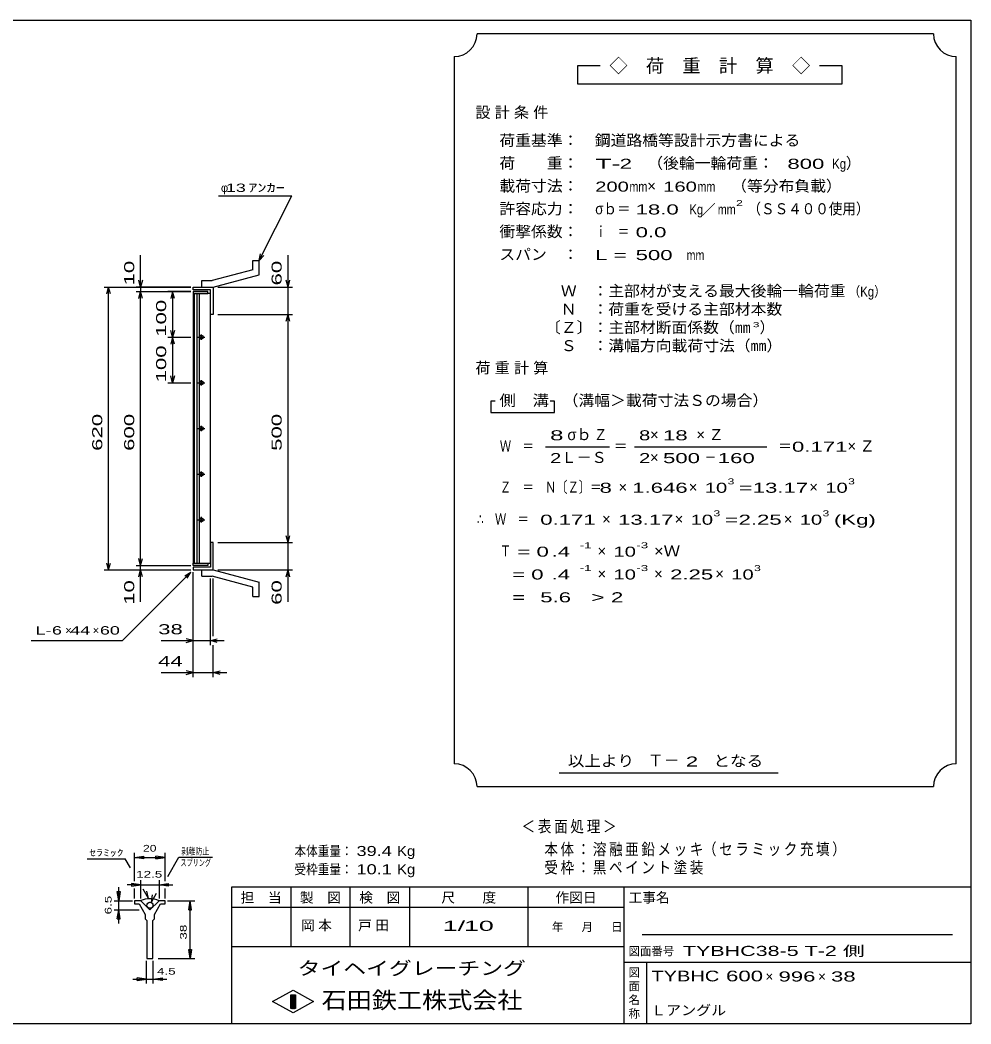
# Model space of a CAD drawing. Units: millimetres, scale not verified. Extents: x -1820 to 1731, y -1282 to 1054.
# Drawn here: x -352 to 1731, y -1146 to 1054 of the extents above; entities that cross this region are included whole.
import ezdxf
from ezdxf.enums import TextEntityAlignment as Align

# ---------------------------------------------------------------- set-up
doc = ezdxf.new("R2010")
doc.units = ezdxf.units.MM
doc.header["$LTSCALE"] = 10
for name, color, linetype, lineweight in [('0_2', 150, 'Continuous', 25), ('16', 3, 'Continuous', 25), ('19', 6, 'Continuous', 25), ('22', 2, 'Continuous', 25), ('32', 4, 'Continuous', 25)]:
    doc.layers.add(name, color=color, linetype=linetype, lineweight=lineweight)
doc.styles.add('ベクトル', font='')
doc.styles.get('ベクトル').set_extended_font_data('ベクトル')

msp = doc.modelspace()

# ---------------------------------------------------------------- linework, layer by layer
at = {"layer": '0_2'}
for p, q in [((-1729, 1053.5), (1731, 1053.5)), ((1731, 1053.5), (1731, -1146.5)), ((1731, -846.5), (111, -846.5)), ((111, -846.5), (111, -1146.5)), ((241, -846.5), (241, -976.5)), ((371, -976.5), (371, -846.5)), ((501, -846.5), (501, -976.5)), ((761, -976.5), (761, -846.5)), ((971, -846.5), (971, -1146.5)), ((971, -891.5), (111, -891.5)), ((1691, -951.5), (1011, -951.5)), ((111, -976.5), (971, -976.5)), ((971, -1011.5), (1731, -1011.5)), ((1021, -1146.5), (1021, -1011.5)), ((201, -1097.5), (246, -1072.5)), ((246, -1072.5), (291, -1097.5)), ((246, -1122.5), (201, -1097.5)), ((241, -1082.5), (251, -1082.5)), ((241, -1112.5), (241, -1082.5)), ((241, -1082.5), (243, -1082.5)), ((243, -1082.5), (243, -1112.5)), ((245, -1112.5), (245, -1082.5)), ((245, -1082.5), (247, -1082.5)), ((291, -1097.5), (246, -1122.5)), ((247, -1082.5), (247, -1112.5)), ((249, -1112.5), (249, -1082.5)), ((249, -1082.5), (251, -1082.5)), ((251, -1082.5), (251, -1112.5)), ((251, -1082.5), (251, -1112.5)), ((251, -1112.5), (241, -1112.5)), ((243, -1112.5), (245, -1112.5)), ((247, -1112.5), (249, -1112.5)), ((1731, -1146.5), (-1729, -1146.5))]:
    msp.add_line(p, q, dxfattribs=at)
at = {"layer": '16'}
for p, q in [((59, 458.5), (27, 458.5)), ((27, 458.5), (27, 454)), ((27, 454), (59, 454)), ((27, 454), (27, -137)), ((65, 454), (27, 454)), ((29, 454), (29, -137)), ((36, -137), (36, 454)), ((40, 454), (40, -137)), ((59, 454), (59, 458.5)), ((65, -137), (65, 454)), ((37, 358.5), (53, 358.5)), ((47, 361.5), (43, 361.5)), ((43, 355.5), (47, 355.5)), ((45, 364.5), (45, 352.5)), ((45, 264.5), (45, 252.5)), ((37, 258.5), (53, 258.5)), ((47, 261.5), (43, 261.5)), ((43, 255.5), (47, 255.5)), ((37, 158.5), (53, 158.5)), ((47, 161.5), (43, 161.5)), ((43, 155.5), (47, 155.5)), ((45, 164.5), (45, 152.5)), ((37, 58.5), (53, 58.5)), ((47, 61.5), (43, 61.5)), ((43, 55.5), (47, 55.5)), ((45, 64.5), (45, 52.5)), ((37, -41.5), (53, -41.5)), ((47, -38.5), (43, -38.5)), ((45, -35.5), (45, -47.5)), ((43, -44.5), (47, -44.5)), ((27, -137), (59, -137)), ((27, -141.5), (27, -137)), ((27, -137), (65, -137)), ((59, -141.5), (27, -141.5)), ((59, -137), (59, -141.5))]:
    msp.add_line(p, q, dxfattribs=at)
for centre, radius, start, end in [((43, 358.5), 3, 90, 270), ((45, 358.5), 4, 46.6, 133.4), ((45, 358.5), 4, 226.6, 313.4), ((47, 358.5), 3, 270, 90), ((43, 258.5), 3, 90, 270), ((45, 258.5), 4, 46.6, 133.4), ((45, 258.5), 4, 226.6, 313.4), ((47, 258.5), 3, 270, 90), ((43, 158.5), 3, 90, 270), ((45, 158.5), 4, 46.6, 133.4), ((45, 158.5), 4, 226.6, 313.4), ((47, 158.5), 3, 270, 90), ((43, 58.5), 3, 90, 270), ((45, 58.5), 4, 46.6, 133.4), ((45, 58.5), 4, 226.6, 313.4), ((47, 58.5), 3, 270, 90), ((43, -41.5), 3, 90, 270), ((45, -41.5), 4, 46.6, 133.4), ((47, -41.5), 3, 270, 90), ((45, -41.5), 4, 226.6, 313.4)]:
    msp.add_arc(centre, radius, start, end, dxfattribs=at)
at = {"layer": '19'}
for p, q in [((158, 506.5), (69, 482.5)), ((158, 526.5), (172, 526.5)), ((158, 506.5), (158, 526.5)), ((172, 495.5), (172, 526.5)), ((71, 468.5), (172, 495.5)), ((27, 462.5), (27, 468.5)), ((27, 468.5), (70, 468.5)), ((65, 462.5), (27, 462.5)), ((46, 482.5), (69, 482.5)), ((46, 468.5), (46, 482.5)), ((46, 468.5), (71, 468.5)), ((65, 408.5), (65, 462.5)), ((70, 468.5), (71, 467.5)), ((71, 467.5), (71, 408.5)), ((71, 408.5), (65, 408.5)), ((71, -91.5), (65, -91.5)), ((65, -91.5), (65, -145.5)), ((71, -150.5), (71, -91.5)), ((27, -145.5), (27, -151.5)), ((65, -145.5), (27, -145.5)), ((27, -151.5), (70, -151.5)), ((46, -151.5), (71, -151.5)), ((46, -165.5), (46, -151.5)), ((70, -151.5), (71, -150.5)), ((71, -151.5), (172, -178.5)), ((46, -165.5), (69, -165.5)), ((158, -189.5), (69, -165.5)), ((158, -209.5), (158, -189.5)), ((172, -209.5), (172, -178.5)), ((158, -209.5), (172, -209.5))]:
    msp.add_line(p, q, dxfattribs=at)
at = {"layer": '22', "color": 4}
for p, q in [((1649, 1023.5), (649, 1023.5)), ((599, 973.5), (599, -576.5)), ((1699, -576.5), (1699, 973.5)), ((919, 953.5), (869, 953.5)), ((869, 953.5), (869, 913.5)), ((1449, 953.5), (1399, 953.5)), ((1449, 913.5), (1449, 953.5)), ((869, 913.5), (1449, 913.5)), ((83, 668.5), (243, 668.5)), ((172, 526.5), (243, 668.5)), ((-88, 468.5), (-88, 538.5)), ((172, 526.5), (175, 541.1)), ((172, 526.5), (182, 537.5)), ((235, 468.5), (235, 538.5)), ((-168, 468.5), (22, 468.5)), ((-162, 453.5), (-158, 468.5)), ((-154, 453.5), (-158, 468.5)), ((-158, -151.5), (-158, 468.5)), ((22, 468.5), (-98, 468.5)), ((-88, 468.5), (-92, 483.5)), ((-84, 483.5), (-88, 468.5)), ((-88, 468.5), (-88, 458.5)), ((81, 468.5), (245, 468.5)), ((235, 468.5), (231, 483.5)), ((235, 468.5), (239, 483.5)), ((235, 408.5), (235, 468.5)), ((-98, 458.5), (22, 458.5)), ((-92, 443.5), (-88, 458.5)), ((-84, 443.5), (-88, 458.5)), ((-88, -141.5), (-88, 458.5)), ((22, 458.5), (-28, 458.5)), ((-18, 458.5), (-22, 443.5)), ((-14, 443.5), (-18, 458.5)), ((-18, 458.5), (-18, 358.5)), ((81, 408.5), (245, 408.5)), ((231, 393.5), (235, 408.5)), ((239, 393.5), (235, 408.5)), ((235, -91.5), (235, 408.5)), ((-28, 358.5), (22, 358.5)), ((-18, 358.5), (-22, 373.5)), ((-18, 358.5), (-22, 343.5)), ((-14, 373.5), (-18, 358.5)), ((-14, 343.5), (-18, 358.5)), ((-18, 358.5), (-18, 258.5)), ((-18, 258.5), (-22, 273.5)), ((-14, 273.5), (-18, 258.5)), ((-28, 258.5), (22, 258.5)), ((689, 218.5), (679, 218.5)), ((679, 218.5), (679, 193.5)), ((819, 218.5), (809, 218.5)), ((819, 193.5), (819, 218.5)), ((679, 193.5), (819, 193.5)), ((799, 118.5), (939, 118.5)), ((994, 118.5), (1284, 118.5)), ((235, -91.5), (231, -76.5)), ((235, -91.5), (239, -76.5)), ((81, -91.5), (245, -91.5)), ((235, -151.5), (235, -91.5)), ((-88, -141.5), (-92, -126.5)), ((-88, -141.5), (-84, -126.5)), ((-168, -151.5), (22, -151.5)), ((-158, -151.5), (-162, -136.5)), ((-158, -151.5), (-154, -136.5)), ((-98, -141.5), (22, -141.5)), ((-98, -151.5), (22, -151.5)), ((-92, -166.5), (-88, -151.5)), ((-88, -151.5), (-88, -141.5)), ((-84, -166.5), (-88, -151.5)), ((-88, -221.5), (-88, -151.5)), ((81, -151.5), (245, -151.5)), ((231, -166.5), (235, -151.5)), ((239, -166.5), (235, -151.5)), ((235, -221.5), (235, -151.5)), ((-128, -306.5), (22, -156.5)), ((9, -164.5), (22, -156.5)), ((14, -169.5), (22, -156.5)), ((27, -316.5), (27, -156.5)), ((27, -386.5), (27, -156.5)), ((65, -316.5), (65, -170.5)), ((71, -296.5), (71, -170.5)), ((-328, -306.5), (-128, -306.5)), ((-43, -306.5), (27, -306.5)), ((27, -306.5), (12, -302.5)), ((12, -310.5), (27, -306.5)), ((27, -306.5), (65, -306.5)), ((65, -306.5), (80, -302.5)), ((80, -310.5), (65, -306.5)), ((65, -306.5), (95, -306.5)), ((71, -386.5), (71, -316.5)), ((27, -376.5), (12, -372.5)), ((71, -376.5), (86, -372.5)), ((-43, -376.5), (27, -376.5)), ((12, -380.5), (27, -376.5)), ((27, -376.5), (71, -376.5)), ((86, -380.5), (71, -376.5)), ((71, -376.5), (101, -376.5)), ((829, -596.5), (1309, -596.5)), ((649, -626.5), (1649, -626.5))]:
    msp.add_line(p, q, dxfattribs=at)
for centre, start, end in [((599, 1023.5), 270, 0), ((1699, 1023.5), 180, 270), ((599, -626.5), 0, 90), ((1699, -626.5), 90, 180)]:
    msp.add_arc(centre, 50, start, end, dxfattribs=at)
at = {"layer": '32'}
for p, q in [((-205.33, -784.5), (-122, -784.5)), ((-110.33, -804.5), (-122, -784.5)), ((-101, -833.5), (-101, -771.5)), ((-101, -781.5), (-81, -778.5)), ((-81, -784.5), (-101, -781.5)), ((-101, -781.5), (-34.33, -781.5)), ((-81, -784.5), (-81, -778.5)), ((-34.33, -781.5), (-54.33, -778.5)), ((-54.33, -784.5), (-54.33, -778.5)), ((-54.33, -784.5), (-34.33, -781.5)), ((-34.33, -833.5), (-34.33, -771.5)), ((-28.33, -823.17), (-4, -781.17)), ((-4, -781.17), (69.34, -781.17)), ((-87.67, -871.5), (-87.67, -831.5)), ((-47.67, -831.5), (-47.67, -871.5)), ((-136, -876.5), (-139, -856.5)), ((-139, -856.5), (-133, -856.5)), ((-136, -876.5), (-136, -846.5)), ((-133, -856.5), (-136, -876.5)), ((-87.67, -841.5), (-117.67, -841.5)), ((-87.67, -841.5), (-107.67, -838.5)), ((-107.67, -838.5), (-107.67, -844.5)), ((-107.67, -844.5), (-87.67, -841.5)), ((-101, -871.5), (-101, -849.5)), ((-87.67, -841.5), (-47.67, -841.5)), ((-71, -871.5), (-82.67, -851.5)), ((-71, -871.5), (-74.67, -855.83)), ((-47.67, -841.5), (-27.67, -838.5)), ((-27.67, -844.5), (-47.67, -841.5)), ((-47.67, -841.5), (-17.67, -841.5)), ((-34.33, -871.5), (-34.33, -849.5)), ((-27.67, -838.5), (-27.67, -844.5)), ((-146, -876.5), (-106, -876.5)), ((-136, -896.5), (-136, -876.5)), ((-101, -876.5), (-101, -883.17)), ((-87.67, -876.5), (-101, -876.5)), ((-67.67, -896.5), (-87.67, -876.5)), ((-47.67, -876.5), (-67.67, -896.5)), ((-64.33, -879.83), (-53, -859.83)), ((-64.33, -879.83), (-62, -863.83)), ((-34.33, -876.5), (-47.67, -876.5)), ((-34.33, -883.17), (-34.33, -876.5)), ((-29.33, -876.5), (30.67, -876.5)), ((17.67, -896.5), (20.67, -876.5)), ((23.67, -896.5), (20.67, -876.5)), ((20.67, -1003.17), (20.67, -876.5)), ((-146, -896.5), (-91, -896.5)), ((-139, -916.5), (-136, -896.5)), ((-133, -916.5), (-136, -896.5)), ((-136, -926.5), (-136, -896.5)), ((-101, -883.17), (-91, -883.17)), ((-91, -883.17), (-77.67, -906.5)), ((-57.67, -906.5), (-44.33, -883.17)), ((-44.33, -883.17), (-34.33, -883.17)), ((17.67, -896.5), (23.67, -896.5)), ((-139, -916.5), (-133, -916.5)), ((-77.67, -906.5), (-77.67, -916.5)), ((-77.67, -916.5), (-74.33, -919.83)), ((-74.33, -919.83), (-74.33, -1003.17)), ((-61, -919.83), (-57.67, -916.5)), ((-61, -1003.17), (-61, -919.83)), ((-57.67, -916.5), (-57.67, -906.5)), ((20.67, -1003.17), (17.67, -983.17)), ((17.67, -983.17), (23.67, -983.17)), ((23.67, -983.17), (20.67, -1003.17)), ((-75.17, -1058.17), (-75.17, -1008.17)), ((-74.33, -1003.17), (-61, -1003.17)), ((-60.17, -1058.17), (-60.17, -1008.17)), ((-49.33, -1003.17), (30.67, -1003.17)), ((-105.17, -1048.17), (-75.17, -1048.17)), ((-75.17, -1048.17), (-95.17, -1045.17)), ((-95.17, -1051.17), (-95.17, -1045.17)), ((-95.17, -1051.17), (-75.17, -1048.17)), ((-75.17, -1048.17), (-60.17, -1048.17)), ((-60.17, -1048.17), (-40.17, -1045.17)), ((-40.17, -1051.17), (-60.17, -1048.17)), ((-60.17, -1048.17), (-30.17, -1048.17)), ((-40.17, -1051.17), (-40.17, -1045.17))]:
    msp.add_line(p, q, dxfattribs=at)
msp.add_circle((-67.67, -886.5), 6.67, dxfattribs=at)
msp.add_arc((-68, -922.18), 50, 66, 113, dxfattribs=at)

# ---------------------------------------------------------------- texts
at = {"layer": '0_2', "style": 'ベクトル'}
for s, height, p in [('担\u3000当', 21.99, (131, -869.5)), ('製\u3000図', 21.99, (261, -869.5)), ('検\u3000図', 21.99, (391, -869.5)), ('尺\u3000\u3000度', 21.99, (571, -869.5)), ('作図日', 21.99, (821, -869.5)), ('工事名', 21.99, (981, -869.5)), ('年', 18.33, (813, -934)), ('月', 18.33, (878, -934)), ('日', 18.33, (943, -934)), ('図面番号', 18.33, (981, -987)), ('図', 18.33, (981, -1034)), ('面', 18.33, (981, -1064)), ('名', 18.33, (981, -1094)), ('称', 18.33, (981, -1124))]:
    msp.add_text(s, height=height, dxfattribs=at).set_placement(p, align=Align.MIDDLE_LEFT)
at = {"layer": '0_2', "color": 222, "style": 'ベクトル'}
for s, height, width, p in [('タイヘイグレーチング', 29.33, 1.25, (256, -1024.5)), ('石田鉄工株式会社', 36.66, 1.1, (308.5, -1094.5))]:
    msp.add_text(s, height=height, dxfattribs=dict(at, width=width)).set_placement(p, align=Align.MIDDLE_LEFT)
at = {"layer": '22', "style": 'ベクトル'}
for s, height, p in [('◇\u3000荷\u3000重\u3000計\u3000算\u3000◇', 29.33, (939, 953.5)), ('）', 24.19, (1457, 740)), ('φ', 18.33, (88, 686)), ('×', 24.19, (1022, 690)), ('／', 21.99, (1141.5, 638.5)), ('）', 24.19, (1268, 380)), ('σｂ', 24.19, (847, 145)), ('×', 24.19, (1028, 145)), ('Ｌ－Ｓ', 24.19, (834, 95)), ('×', 24.19, (1028, 95)), ('×', 24.19, (959, 30)), ('×', 24.19, (1113, 30)), ('×', 24.19, (1377, 30)), ('×', 24.19, (923, -40)), ('×', 24.19, (1082, -40)), ('×', 24.19, (1321, -40)), ('×', 24.19, (913, -110)), ('×', 24.19, (913, -160)), ('×', 24.19, (1037, -160)), ('×', 24.19, (1171, -160)), ('×', 18.33, (-253, -284)), ('×', 18.33, (-193, -284)), ('Ｔ－', 25.66, (1023, -569)), ('×', 21.99, (1281, -1042.5)), ('×', 21.99, (1396, -1042.5))]:
    msp.add_text(s, height=height, dxfattribs=at).set_placement(p, align=Align.MIDDLE_LEFT)
for s, height, width, p in [('荷重基準：\u3000', 24.19, 1.05, (698, 790)), ('鋼道路橋等設計示方書による', 24.19, 1.05, (907, 790)), ('荷\u3000\u3000重：\u3000', 24.19, 1.05, (698, 740)), ('T-', 21.99, 2, (908, 738.5)), (' 2 ', 21.99, 1.65, (948, 738.5)), ('（後輪一輪荷重：', 24.19, 1.05, (1022, 740)), ('  800', 21.99, 1.65, (1302, 738.5)), ('Kg', 21.99, 0.85, (1427, 738.5)), ('載荷寸法：\u3000', 24.19, 1.05, (698, 690)), ('\u3000（等分布負載）', 24.19, 1.05, (1171, 690)), (' 13 ', 18.33, 1.6, (88, 686)), ('ｱﾝｶｰ', 18.33, 1.6, (148, 686)), ('200', 21.99, 1.5, (908, 688.5)), ('mm', 21.99, 0.8, (983, 688.5)), ('160', 21.99, 1.5, (1057, 688.5)), ('mm', 21.99, 0.8, (1132, 688.5)), ('許容応力：\u3000', 24.19, 1.05, (698, 640)), ('σｂ＝', 24.19, 0.9, (908, 640)), (' 18.0', 21.99, 1.65, (983, 638.5)), ('Kg', 21.99, 0.85, (1114, 638.5)), ('mm', 21.99, 0.8, (1176.5, 638.5)), ('2', 13.2, 1.5, (1216.5, 652.5)), ('（ＳＳ４００使用）', 24.19, 0.9, (1241.5, 640)), ('衝撃係数：\u3000', 24.19, 1.05, (698, 590)), ('ｉ\u3000＝', 24.19, 0.75, (908, 590)), (' 0.0', 21.99, 1.65, (983, 588.5)), ('スパン\u3000：\u3000', 24.19, 1.05, (698, 540)), ('L =', 21.99, 1.65, (908, 538.5)), (' 500 ', 21.99, 1.65, (983, 538.5)), ('mm', 21.99, 0.8, (1108, 538.5)), ('\u3000Ｗ\u3000：主部材が支える最大後輪一輪荷重', 24.19, 1.05, (798, 460)), ('（Kg）', 21.99, 0.85, (1463, 458.5)), ('\u3000Ｎ\u3000：荷重を受ける主部材本数', 24.19, 1.05, (798, 420)), ('〔Ｚ〕：主部材断面係数（㎜', 24.19, 1.05, (798, 380)), ('3', 11, 1.8, (1253, 386)), ('\u3000Ｓ\u3000：溝幅方向載荷寸法（㎜）', 24.19, 1.05, (798, 340)), ('側\u3000溝', 24.19, 1.1, (698, 220)), ('\u3000（溝幅＞載荷寸法Ｓの場合）', 24.19, 1.05, (802, 220)), ('8', 21.99, 1.8, (809, 143.5)), ('Ｚ', 24.19, 0.9, (905, 145)), ('8', 21.99, 1.5, (1004, 143.5)), (' 18 ', 21.99, 1.65, (1043, 143.5)), ('Ｗ\u3000＝', 24.19, 0.75, (699, 120)), ('＝', 24.19, 0.9, (949, 120)), ('＝', 24.19, 0.9, (1309, 120)), ('0.171', 21.99, 1.65, (1339, 118.5)), ('2', 21.99, 1.5, (809, 93.5)), ('2', 21.99, 1.5, (1004, 93.5)), (' 500 ', 21.99, 1.65, (1043, 93.5)), ('－', 24.19, 0.75, (1148, 95)), (' 160 ', 21.99, 1.65, (1163, 93.5)), ('Ｚ\u3000＝\u3000Ｎ〔Ｚ〕＝', 24.19, 0.75, (699, 30)), ('3', 13.2, 1.5, (1198, 42.5)), ('3', 13.2, 1.5, (1462, 42.5)), (' 8 ', 21.99, 1.65, (904, 28.5)), ('1.646', 21.99, 1.65, (989, 28.5)), ('10', 21.99, 1.5, (1148, 28.5)), ('=', 21.99, 1.7, (1223, 28.5)), ('13.17', 21.99, 1.65, (1253, 28.5)), ('10', 21.99, 1.5, (1412, 28.5)), ('3', 13.2, 1.5, (1167, -27.5)), ('3', 13.2, 1.5, (1406, -27.5)), ('∴\u3000Ｗ\u3000＝', 24.19, 0.75, (649, -40)), (' 0.171', 21.99, 1.65, (774, -41.5)), ('13.17', 21.99, 1.65, (958, -41.5)), ('10', 21.99, 1.5, (1117, -41.5)), ('=', 21.99, 1.7, (1192, -41.5)), ('2.25', 21.99, 1.65, (1222, -41.5)), ('10', 21.99, 1.5, (1356, -41.5)), ('(Kg)', 21.99, 1.65, (1431, -41.5)), ('Ｔ', 24.19, 0.75, (699, -110)), (' = 0', 21.99, 1.65, (724, -111.5)), (' .4 ', 21.99, 1.65, (799, -111.5)), ('-1', 13.2, 1.65, (874, -97.5)), ('10', 21.99, 1.5, (948, -111.5)), ('-3', 13.2, 1.65, (998, -97.5)), ('×Ｗ', 24.19, 1.1, (1037, -110)), ('  = 0', 21.99, 1.65, (699, -161.5)), (' .4 ', 21.99, 1.65, (799, -161.5)), ('-1', 13.2, 1.65, (874, -147.5)), ('10', 21.99, 1.5, (948, -161.5)), ('-3', 13.2, 1.65, (998, -147.5)), ('2.25', 21.99, 1.65, (1072, -161.5)), ('10', 21.99, 1.5, (1206, -161.5)), ('3', 13.2, 1.5, (1256, -147.5)), ('  =', 21.99, 1.65, (699, -211.5)), (' 5.6', 21.99, 1.65, (774, -211.5)), ('>', 21.99, 1.7, (899, -211.5)), (' 2 ', 21.99, 1.65, (929, -211.5)), ('L-', 18.33, 1.6, (-318, -284)), (' 6 ', 18.33, 1.6, (-293, -284)), (' 44 ', 18.33, 1.6, (-253, -284)), (' 60 ', 18.33, 1.6, (-188, -284)), (' 38 ', 21.99, 1.65, (-63, -281.5)), (' 44 ', 21.99, 1.65, (-63, -351.5)), ('以上より\u3000', 24.19, 1.1, (848, -570)), (' 2 ', 21.99, 1.65, (1093, -571.5)), ('となる', 24.19, 1.1, (1167, -570)), ('本体重量：', 21.99, 0.85, (249, -767.5)), (' 39.4', 21.99, 1.35, (374, -767.5)), ('Kg', 21.99, 1.1, (474, -767.5)), ('受枠重量：', 21.99, 0.85, (249, -807.5)), (' 10.1', 21.99, 1.35, (374, -807.5)), ('Kg', 21.99, 1.1, (474, -807.5)), ('1/', 21.99, 2, (574, -931.5)), (' 10 ', 21.99, 2, (604, -931.5)), ('TYBHC38-5 T-2 側                       ', 21.99, 1.6, (1100, -986.5)), ('TYBHC', 23.46, 1.4, (1031, -1041.5)), (' 600 ', 23.46, 1.55, (1181, -1041.5)), (' 996 ', 21.99, 1.65, (1296, -1042.5)), (' 38 ', 21.99, 1.65, (1411, -1042.5)), ('Ｌアングル', 21.99, 1.1, (1030, -1116.5))]:
    msp.add_text(s, height=height, dxfattribs=dict(at, width=width)).set_placement(p, align=Align.MIDDLE_LEFT)
at = {"layer": '22', "style": 'ベクトル', "width": 1.65}
for s, p in [(' 10 ', (-113, 458.5)), (' 60 ', (210, 458.5)), (' 100 ', (-43, 346)), (' 100 ', (-43, 246)), (' 620 ', (-183, 96)), (' 600 ', (-113, 96)), (' 500 ', (210, 96)), (' 10 ', (-113, -241.5)), (' 60 ', (210, -241.5))]:
    msp.add_text(s, height=21.99, rotation=90, dxfattribs=at).set_placement(p, align=Align.MIDDLE_LEFT)
at = {"layer": '22', "attachment_point": 4, "style": 'ベクトル'}
for s, insert, char_height in [('\\T1.28;設計条件', (645.5, 850), 24.19), ('\\T1.28;荷重計算', (645.5, 290), 24.19), ('\\T1.42;×Ｚ', (1129.5, 145), 24.19), ('\\T1.42;×Ｚ', (1460.5, 120), 24.19), ('\\T1.2;\\W0.85;＜表面処理＞', (746.5, -715), 25.66), ('\\T1.19;\\W0.85;本体：溶融亜鉛メッキ', (796.5, -765), 25.66), ('\\T1.19;\\W0.85;（セラミック充填）', (1144, -765), 25.66), ('\\T1.19;\\W0.85;受枠：黒ペイント塗装', (796.5, -805), 25.66), ('\\T1.25;岡本\u3000', (263.5, -931.5), 21.99), ('\\T1.25;戸田\u3000', (388.5, -931.5), 21.99)]:
    msp.add_mtext(s, dxfattribs=dict(at, insert=insert, char_height=char_height))
at = {"layer": '32', "color": 2, "style": 'ベクトル'}
for s, width, p in [('ｾﾗﾐｯｸ', 1.5, (-200.33, -771.5)), ('20', 1.35, (-82.67, -761.5)), ('剥離防止', 0.75, (1, -768.17)), ('スプリング', 0.65, (-0.66, -793.17)), ('12.5', 1.5, (-97.67, -818.5)), (' 4.5 ', 1.5, (-60.17, -1031.17))]:
    msp.add_text(s, height=14.66, dxfattribs=dict(at, width=width)).set_placement(p, align=Align.MIDDLE_LEFT)
at = {"layer": '32', "color": 2, "style": 'ベクトル', "width": 1.5}
for s, p in [('6.5', (-159, -906.5)), (' 38 ', (5.67, -969.83))]:
    msp.add_text(s, height=14.66, rotation=90, dxfattribs=at).set_placement(p, align=Align.MIDDLE_LEFT)

doc.saveas('drawing.dxf')
